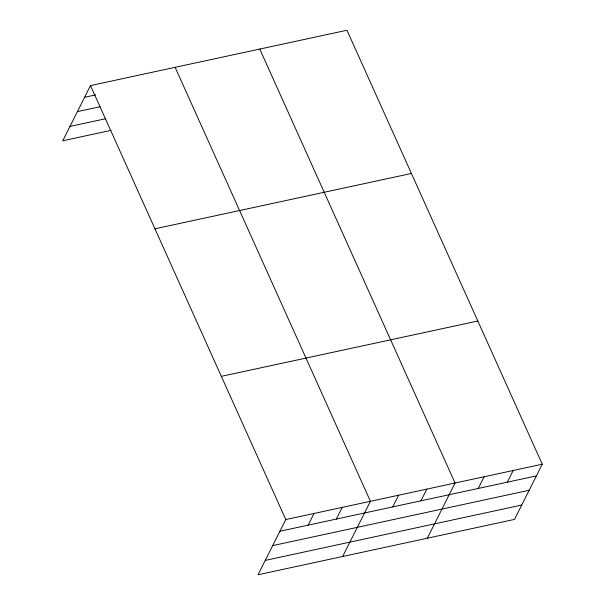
<?xml version="1.0" encoding="UTF-8"?>
<svg xmlns="http://www.w3.org/2000/svg" width="605" height="605" viewBox="0 0 605 605"><rect width="100%" height="100%" fill="white"/><g stroke="black" fill="none" stroke-linecap="round" stroke-linejoin="round"><path stroke-width="0.91" d="M90.5 85.585L285.794 519.559L258.032 574.75L514.5 519.415L542.261 464.216L346.967 30.25L90.5 85.585L62.738 140.784L110.972 130.37M308.126 525.155L314.003 513.471M336.335 519.075L342.218 507.383M342.672 556.487L370.426 501.295L175.132 67.321M392.758 506.899L398.642 495.208M420.974 500.811L426.85 489.12M427.304 538.231L455.058 483.032L259.764 49.065M478.245 488.454L484.129 476.763M507.315 482.177L513.191 470.493M84.617 97.276L95.545 94.917M77.402 111.63L100.15 106.722M69.961 126.422L105.451 118.769M154.948 228.796L411.415 173.461M221.347 376.348L477.814 321.013M285.794 519.559L542.261 464.216M279.918 531.243L536.378 475.908M272.696 545.604L529.163 490.269M265.255 560.396L521.722 505.054"/></g></svg>
